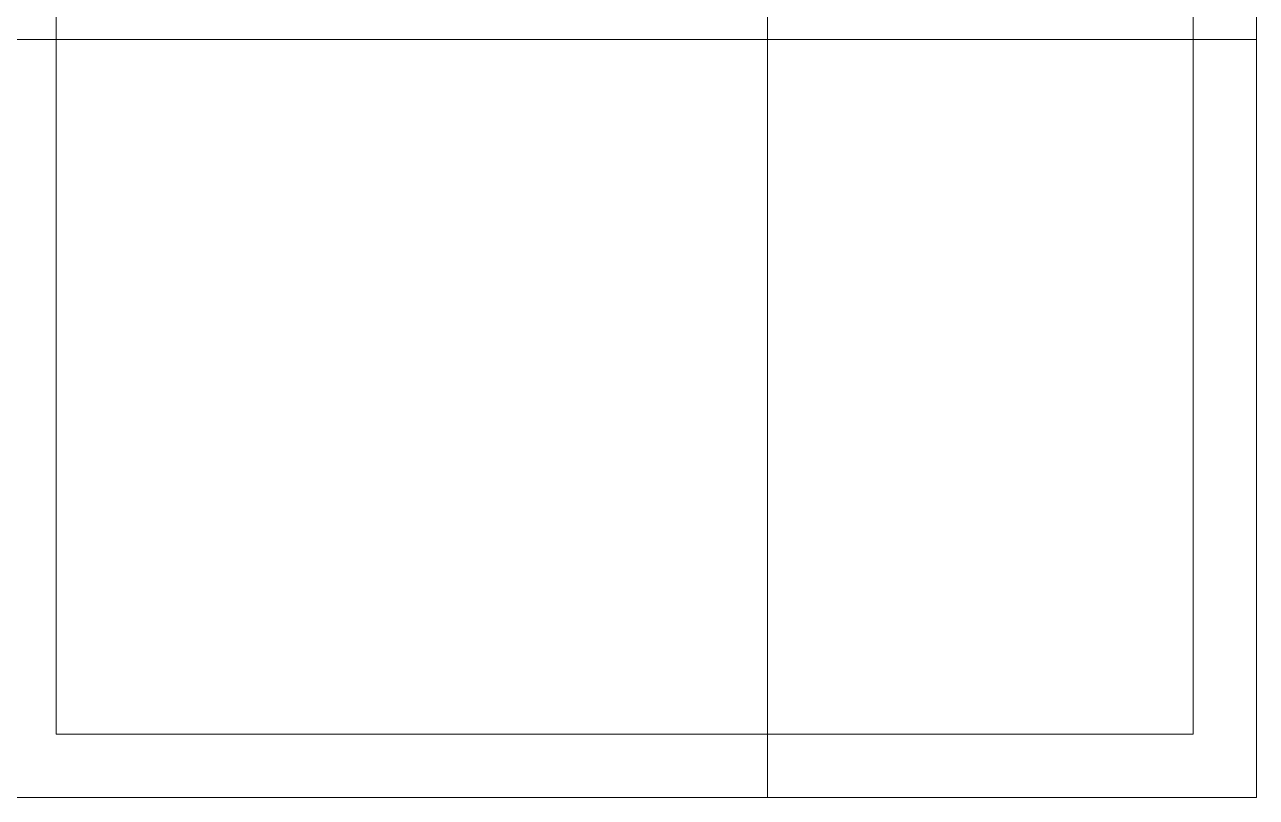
# Model space of a CAD drawing. Header units: millimetres. Extents: x 27531 to 32481, y 14140 to 19587.
# Drawn here: x 29658.29 to 29707.14, y 15107.87 to 15138.52 of the extents above; entities that cross this region are included whole.
import ezdxf

# ---------------------------------------------------------------- set-up
doc = ezdxf.new("R2010")
doc.units = ezdxf.units.MM
doc.header["$LTSCALE"] = 3
doc.layers.add('Warstwa 1', color=7, linetype='Continuous')

# ---------------------------------------------------------------- blocks, each defined once
blk = doc.blocks.new('qew')
at = {"layer": 'Warstwa 1', "color": 7, "lineweight": 18}
for points in [[(34375.8536, 16795.2417), (34375.8536, 16788.8917)], [(34375.8536, 16795.2417), (34375.8536, 16788.8917)], [(34375.8536, 16795.2417), (34375.8536, 16788.8917)], [(34375.8536, 16795.2417), (34375.8536, 16788.8917)], [(34378.3105, 16788.8917), (34378.3105, 16795.2417)], [(34378.3105, 16788.8917), (34378.3105, 16795.2417)], [(34378.3105, 16788.8917), (34378.3105, 16795.2417)], [(34378.3105, 16788.8917), (34378.3105, 16795.2417)], [(34372.278, 16789.2092), (34372.278, 16794.9242)], [(34372.278, 16789.2092), (34372.278, 16794.9242)], [(34372.278, 16789.2092), (34372.278, 16794.9242)], [(34372.278, 16789.2092), (34372.278, 16794.9242)], [(34377.993, 16794.9242), (34377.993, 16789.2092)], [(34377.993, 16794.9242), (34377.993, 16789.2092)], [(34377.993, 16794.9242), (34377.993, 16789.2092)], [(34377.993, 16794.9242), (34377.993, 16789.2092)], [(34371.9605, 16792.7017), (34378.3105, 16792.7017)], [(34371.9605, 16792.7017), (34378.3105, 16792.7017)], [(34372.278, 16792.7017), (34377.993, 16792.7017)], [(34372.278, 16792.7017), (34377.993, 16792.7017)], [(34372.278, 16789.2092), (34372.278, 16789.2092)], [(34377.993, 16789.2092), (34372.278, 16789.2092)], [(34377.993, 16789.2092), (34372.278, 16789.2092)], [(34377.993, 16789.2092), (34372.278, 16789.2092)], [(34377.993, 16789.2092), (34372.278, 16789.2092)], [(34372.278, 16789.2092), (34372.278, 16789.2092)], [(34377.993, 16789.2092), (34377.993, 16789.2092)], [(34377.993, 16789.2092), (34377.993, 16789.2092)], [(34371.9605, 16788.8917), (34378.3105, 16788.8917)], [(34371.9605, 16788.8917), (34378.3105, 16788.8917)], [(34378.3105, 16788.8917), (34378.3105, 16788.8917)], [(34378.3105, 16788.8917), (34378.3105, 16788.8917)], [(34378.3105, 16788.8917), (34378.3105, 16788.8917)], [(34378.3105, 16788.8917), (34378.3105, 16788.8917)]]:
    blk.add_lwpolyline(points, dxfattribs=at)
for points in [[(34378.3105, 16795.2417), (34378.3105, 16793.125), (34378.3105, 16791.0083), (34378.3105, 16788.8917)], [(34378.3105, 16795.2417), (34378.3105, 16793.125), (34378.3105, 16791.0083), (34378.3105, 16788.8917)], [(34378.3105, 16795.2417), (34378.3105, 16793.125), (34378.3105, 16791.0083), (34378.3105, 16788.8917)], [(34378.3105, 16795.2417), (34378.3105, 16793.125), (34378.3105, 16791.0083), (34378.3105, 16788.8917)], [(34378.3105, 16788.8917), (34376.1938, 16788.8917), (34374.0772, 16788.8917), (34371.9605, 16788.8917)], [(34378.3105, 16788.8917), (34376.1938, 16788.8917), (34374.0772, 16788.8917), (34371.9605, 16788.8917)], [(34378.3105, 16788.8917), (34376.1938, 16788.8917), (34374.0772, 16788.8917), (34371.9605, 16788.8917)], [(34378.3105, 16788.8917), (34376.1938, 16788.8917), (34374.0772, 16788.8917), (34371.9605, 16788.8917)], [(34378.3105, 16788.8917), (34376.1938, 16788.8917), (34374.0772, 16788.8917), (34371.9605, 16788.8917)], [(34378.3105, 16788.8917), (34376.1938, 16788.8917), (34374.0772, 16788.8917), (34371.9605, 16788.8917)]]:
    blk.add_open_spline(points, degree=3, dxfattribs=at)
for points, knots in [([(34372.278, 16792.7017), (34372.278, 16792.7017), (34372.278, 16792.6974), (34372.278, 16792.6884), (34372.278, 16792.679), (34372.278, 16792.668), (34372.278, 16792.6495), (34372.278, 16792.631), (34372.278, 16792.6138), (34372.278, 16792.587), (34372.278, 16792.5607), (34372.278, 16792.5371), (34372.278, 16792.5038), (34372.278, 16792.4712), (34372.278, 16792.4415), (34372.278, 16792.4035), (34372.278, 16792.3662), (34372.278, 16792.3314), (34372.278, 16792.2903), (34372.278, 16792.2501), (34372.278, 16792.2112), (34372.278, 16792.1688), (34372.278, 16792.1273), (34372.278, 16792.086), (34372.278, 16792.0439), (34372.278, 16792.001), (34372.278, 16791.9572), (34372.278, 16791.9155), (34372.278, 16791.8748), (34372.278, 16791.8321), (34372.278, 16791.7942), (34372.278, 16791.7572), (34372.278, 16791.7173), (34372.278, 16791.6846), (34372.278, 16791.6526), (34372.278, 16791.6176), (34372.278, 16791.591), (34372.278, 16791.5651), (34372.278, 16791.5365), (34372.278, 16791.5169), (34372.278, 16791.4976), (34372.278, 16791.4772), (34372.278, 16791.4649), (34372.278, 16791.4526), (34372.278, 16791.4417), (34372.278, 16791.4368), (34372.278, 16791.4316), (34372.278, 16791.4304), (34372.278, 16791.4333), (34372.278, 16791.4365), (34372.278, 16791.4433), (34372.278, 16791.4555), (34372.278, 16791.4682), (34372.278, 16791.4814), (34372.278, 16791.5029), (34372.278, 16791.5243), (34372.278, 16791.5437), (34372.278, 16791.573), (34372.278, 16791.6016), (34372.278, 16791.6274), (34372.278, 16791.6626), (34372.278, 16791.6969), (34372.278, 16791.7285), (34372.278, 16791.7678), (34372.278, 16791.8063), (34372.278, 16791.8427), (34372.278, 16791.8844), (34372.278, 16791.9253), (34372.278, 16791.9651), (34372.278, 16792.0076), (34372.278, 16792.0496), (34372.278, 16792.0918), (34372.278, 16792.1338), (34372.278, 16792.1761), (34372.278, 16792.2198), (34372.278, 16792.2603), (34372.278, 16792.2999), (34372.278, 16792.3419), (34372.278, 16792.3781), (34372.278, 16792.4136), (34372.278, 16792.452), (34372.278, 16792.4827), (34372.278, 16792.5127), (34372.278, 16792.5457), (34372.278, 16792.57), (34372.278, 16792.5937), (34372.278, 16792.6196), (34372.278, 16792.6368), (34372.278, 16792.6537), (34372.278, 16792.671), (34372.278, 16792.6808), (34372.278, 16792.6907), (34372.278, 16792.6982), (34372.278, 16792.7005), (34372.278, 16792.7013), (34372.278, 16792.7017), (34372.278, 16792.7017)], [0, 0, 0, 0, 1, 1, 1, 2, 2, 2, 3, 3, 3, 4, 4, 4, 5, 5, 5, 6, 6, 6, 7, 7, 7, 8, 8, 8, 9, 9, 9, 10, 10, 10, 11, 11, 11, 12, 12, 12, 13, 13, 13, 14, 14, 14, 15, 15, 15, 16, 16, 16, 17, 17, 17, 18, 18, 18, 19, 19, 19, 20, 20, 20, 21, 21, 21, 22, 22, 22, 23, 23, 23, 24, 24, 24, 25, 25, 25, 26, 26, 26, 27, 27, 27, 28, 28, 28, 29, 29, 29, 30, 30, 30, 31, 31, 31, 32, 32, 32, 32]), ([(34372.278, 16792.7017), (34372.278, 16792.7017), (34372.278, 16792.6974), (34372.278, 16792.6884), (34372.278, 16792.679), (34372.278, 16792.668), (34372.278, 16792.6495), (34372.278, 16792.631), (34372.278, 16792.6138), (34372.278, 16792.587), (34372.278, 16792.5607), (34372.278, 16792.5371), (34372.278, 16792.5038), (34372.278, 16792.4712), (34372.278, 16792.4415), (34372.278, 16792.4035), (34372.278, 16792.3662), (34372.278, 16792.3314), (34372.278, 16792.2903), (34372.278, 16792.2501), (34372.278, 16792.2112), (34372.278, 16792.1688), (34372.278, 16792.1273), (34372.278, 16792.086), (34372.278, 16792.0439), (34372.278, 16792.001), (34372.278, 16791.9572), (34372.278, 16791.9155), (34372.278, 16791.8748), (34372.278, 16791.8321), (34372.278, 16791.7942), (34372.278, 16791.7572), (34372.278, 16791.7173), (34372.278, 16791.6846), (34372.278, 16791.6526), (34372.278, 16791.6176), (34372.278, 16791.591), (34372.278, 16791.5651), (34372.278, 16791.5365), (34372.278, 16791.5169), (34372.278, 16791.4976), (34372.278, 16791.4772), (34372.278, 16791.4649), (34372.278, 16791.4526), (34372.278, 16791.4417), (34372.278, 16791.4368), (34372.278, 16791.4316), (34372.278, 16791.4304), (34372.278, 16791.4333), (34372.278, 16791.4365), (34372.278, 16791.4433), (34372.278, 16791.4555), (34372.278, 16791.4682), (34372.278, 16791.4814), (34372.278, 16791.5029), (34372.278, 16791.5243), (34372.278, 16791.5437), (34372.278, 16791.573), (34372.278, 16791.6016), (34372.278, 16791.6274), (34372.278, 16791.6626), (34372.278, 16791.6969), (34372.278, 16791.7285), (34372.278, 16791.7678), (34372.278, 16791.8063), (34372.278, 16791.8427), (34372.278, 16791.8844), (34372.278, 16791.9253), (34372.278, 16791.9651), (34372.278, 16792.0076), (34372.278, 16792.0496), (34372.278, 16792.0918), (34372.278, 16792.1338), (34372.278, 16792.1761), (34372.278, 16792.2198), (34372.278, 16792.2603), (34372.278, 16792.2999), (34372.278, 16792.3419), (34372.278, 16792.3781), (34372.278, 16792.4136), (34372.278, 16792.452), (34372.278, 16792.4827), (34372.278, 16792.5127), (34372.278, 16792.5457), (34372.278, 16792.57), (34372.278, 16792.5937), (34372.278, 16792.6196), (34372.278, 16792.6368), (34372.278, 16792.6537), (34372.278, 16792.671), (34372.278, 16792.6808), (34372.278, 16792.6907), (34372.278, 16792.6982), (34372.278, 16792.7005), (34372.278, 16792.7013), (34372.278, 16792.7017), (34372.278, 16792.7017)], [0, 0, 0, 0, 1, 1, 1, 2, 2, 2, 3, 3, 3, 4, 4, 4, 5, 5, 5, 6, 6, 6, 7, 7, 7, 8, 8, 8, 9, 9, 9, 10, 10, 10, 11, 11, 11, 12, 12, 12, 13, 13, 13, 14, 14, 14, 15, 15, 15, 16, 16, 16, 17, 17, 17, 18, 18, 18, 19, 19, 19, 20, 20, 20, 21, 21, 21, 22, 22, 22, 23, 23, 23, 24, 24, 24, 25, 25, 25, 26, 26, 26, 27, 27, 27, 28, 28, 28, 29, 29, 29, 30, 30, 30, 31, 31, 31, 32, 32, 32, 32]), ([(34377.993, 16792.7017), (34377.993, 16792.7017), (34377.993, 16792.6974), (34377.993, 16792.6884), (34377.993, 16792.679), (34377.993, 16792.668), (34377.993, 16792.6495), (34377.993, 16792.631), (34377.993, 16792.6138), (34377.993, 16792.587), (34377.993, 16792.5607), (34377.993, 16792.5371), (34377.993, 16792.5038), (34377.993, 16792.4712), (34377.993, 16792.4415), (34377.993, 16792.4035), (34377.993, 16792.3662), (34377.993, 16792.3314), (34377.993, 16792.2903), (34377.993, 16792.2501), (34377.993, 16792.2112), (34377.993, 16792.1688), (34377.993, 16792.1273), (34377.993, 16792.086), (34377.993, 16792.0439), (34377.993, 16792.001), (34377.993, 16791.9572), (34377.993, 16791.9155), (34377.993, 16791.8748), (34377.993, 16791.8321), (34377.993, 16791.7942), (34377.993, 16791.7572), (34377.993, 16791.7173), (34377.993, 16791.6846), (34377.993, 16791.6526), (34377.993, 16791.6176), (34377.993, 16791.591), (34377.993, 16791.5651), (34377.993, 16791.5365), (34377.993, 16791.5169), (34377.993, 16791.4976), (34377.993, 16791.4772), (34377.993, 16791.4649), (34377.993, 16791.4526), (34377.993, 16791.4417), (34377.993, 16791.4368), (34377.993, 16791.4316), (34377.993, 16791.4304), (34377.993, 16791.4333), (34377.993, 16791.4365), (34377.993, 16791.4433), (34377.993, 16791.4555), (34377.993, 16791.4682), (34377.993, 16791.4814), (34377.993, 16791.5029), (34377.993, 16791.5243), (34377.993, 16791.5437), (34377.993, 16791.573), (34377.993, 16791.6016), (34377.993, 16791.6274), (34377.993, 16791.6626), (34377.993, 16791.6969), (34377.993, 16791.7285), (34377.993, 16791.7678), (34377.993, 16791.8063), (34377.993, 16791.8427), (34377.993, 16791.8844), (34377.993, 16791.9253), (34377.993, 16791.9651), (34377.993, 16792.0076), (34377.993, 16792.0496), (34377.993, 16792.0918), (34377.993, 16792.1338), (34377.993, 16792.1761), (34377.993, 16792.2198), (34377.993, 16792.2603), (34377.993, 16792.2999), (34377.993, 16792.3419), (34377.993, 16792.3781), (34377.993, 16792.4136), (34377.993, 16792.452), (34377.993, 16792.4827), (34377.993, 16792.5127), (34377.993, 16792.5457), (34377.993, 16792.57), (34377.993, 16792.5937), (34377.993, 16792.6196), (34377.993, 16792.6368), (34377.993, 16792.6537), (34377.993, 16792.671), (34377.993, 16792.6808), (34377.993, 16792.6907), (34377.993, 16792.6982), (34377.993, 16792.7005), (34377.993, 16792.7013), (34377.993, 16792.7017), (34377.993, 16792.7017)], [0, 0, 0, 0, 1, 1, 1, 2, 2, 2, 3, 3, 3, 4, 4, 4, 5, 5, 5, 6, 6, 6, 7, 7, 7, 8, 8, 8, 9, 9, 9, 10, 10, 10, 11, 11, 11, 12, 12, 12, 13, 13, 13, 14, 14, 14, 15, 15, 15, 16, 16, 16, 17, 17, 17, 18, 18, 18, 19, 19, 19, 20, 20, 20, 21, 21, 21, 22, 22, 22, 23, 23, 23, 24, 24, 24, 25, 25, 25, 26, 26, 26, 27, 27, 27, 28, 28, 28, 29, 29, 29, 30, 30, 30, 31, 31, 31, 32, 32, 32, 32]), ([(34377.993, 16792.7017), (34377.993, 16792.7017), (34377.993, 16792.6974), (34377.993, 16792.6884), (34377.993, 16792.679), (34377.993, 16792.668), (34377.993, 16792.6495), (34377.993, 16792.631), (34377.993, 16792.6138), (34377.993, 16792.587), (34377.993, 16792.5607), (34377.993, 16792.5371), (34377.993, 16792.5038), (34377.993, 16792.4712), (34377.993, 16792.4415), (34377.993, 16792.4035), (34377.993, 16792.3662), (34377.993, 16792.3314), (34377.993, 16792.2903), (34377.993, 16792.2501), (34377.993, 16792.2112), (34377.993, 16792.1688), (34377.993, 16792.1273), (34377.993, 16792.086), (34377.993, 16792.0439), (34377.993, 16792.001), (34377.993, 16791.9572), (34377.993, 16791.9155), (34377.993, 16791.8748), (34377.993, 16791.8321), (34377.993, 16791.7942), (34377.993, 16791.7572), (34377.993, 16791.7173), (34377.993, 16791.6846), (34377.993, 16791.6526), (34377.993, 16791.6176), (34377.993, 16791.591), (34377.993, 16791.5651), (34377.993, 16791.5365), (34377.993, 16791.5169), (34377.993, 16791.4976), (34377.993, 16791.4772), (34377.993, 16791.4649), (34377.993, 16791.4526), (34377.993, 16791.4417), (34377.993, 16791.4368), (34377.993, 16791.4316), (34377.993, 16791.4304), (34377.993, 16791.4333), (34377.993, 16791.4365), (34377.993, 16791.4433), (34377.993, 16791.4555), (34377.993, 16791.4682), (34377.993, 16791.4814), (34377.993, 16791.5029), (34377.993, 16791.5243), (34377.993, 16791.5437), (34377.993, 16791.573), (34377.993, 16791.6016), (34377.993, 16791.6274), (34377.993, 16791.6626), (34377.993, 16791.6969), (34377.993, 16791.7285), (34377.993, 16791.7678), (34377.993, 16791.8063), (34377.993, 16791.8427), (34377.993, 16791.8844), (34377.993, 16791.9253), (34377.993, 16791.9651), (34377.993, 16792.0076), (34377.993, 16792.0496), (34377.993, 16792.0918), (34377.993, 16792.1338), (34377.993, 16792.1761), (34377.993, 16792.2198), (34377.993, 16792.2603), (34377.993, 16792.2999), (34377.993, 16792.3419), (34377.993, 16792.3781), (34377.993, 16792.4136), (34377.993, 16792.452), (34377.993, 16792.4827), (34377.993, 16792.5127), (34377.993, 16792.5457), (34377.993, 16792.57), (34377.993, 16792.5937), (34377.993, 16792.6196), (34377.993, 16792.6368), (34377.993, 16792.6537), (34377.993, 16792.671), (34377.993, 16792.6808), (34377.993, 16792.6907), (34377.993, 16792.6982), (34377.993, 16792.7005), (34377.993, 16792.7013), (34377.993, 16792.7017), (34377.993, 16792.7017)], [0, 0, 0, 0, 1, 1, 1, 2, 2, 2, 3, 3, 3, 4, 4, 4, 5, 5, 5, 6, 6, 6, 7, 7, 7, 8, 8, 8, 9, 9, 9, 10, 10, 10, 11, 11, 11, 12, 12, 12, 13, 13, 13, 14, 14, 14, 15, 15, 15, 16, 16, 16, 17, 17, 17, 18, 18, 18, 19, 19, 19, 20, 20, 20, 21, 21, 21, 22, 22, 22, 23, 23, 23, 24, 24, 24, 25, 25, 25, 26, 26, 26, 27, 27, 27, 28, 28, 28, 29, 29, 29, 30, 30, 30, 31, 31, 31, 32, 32, 32, 32]), ([(34378.3105, 16792.7017), (34378.3105, 16792.7017), (34378.3105, 16792.7017), (34378.3105, 16792.7005), (34378.3105, 16792.6994), (34378.3105, 16792.6974), (34378.3105, 16792.6946), (34378.3105, 16792.691), (34378.3105, 16792.6894), (34378.3105, 16792.6836), (34378.3105, 16792.6783), (34378.3105, 16792.675), (34378.3105, 16792.6677), (34378.3105, 16792.6608), (34378.3105, 16792.6557), (34378.3105, 16792.6471), (34378.3105, 16792.6386), (34378.3105, 16792.6319), (34378.3105, 16792.6218), (34378.3105, 16792.6119), (34378.3105, 16792.6035), (34378.3105, 16792.5921), (34378.3105, 16792.5808), (34378.3105, 16792.571), (34378.3105, 16792.5583), (34378.3105, 16792.5457), (34378.3105, 16792.5345), (34378.3105, 16792.5206), (34378.3105, 16792.5069), (34378.3105, 16792.4943), (34378.3105, 16792.4794), (34378.3105, 16792.4646), (34378.3105, 16792.4508), (34378.3105, 16792.4349), (34378.3105, 16792.4192), (34378.3105, 16792.4043), (34378.3105, 16792.3876), (34378.3105, 16792.371), (34378.3105, 16792.3552), (34378.3105, 16792.3378), (34378.3105, 16792.3206), (34378.3105, 16792.3039), (34378.3105, 16792.286), (34378.3105, 16792.2682), (34378.3105, 16792.2508), (34378.3105, 16792.2325), (34378.3105, 16792.2142), (34378.3105, 16792.1963), (34378.3105, 16792.1777), (34378.3105, 16792.1592), (34378.3105, 16792.1409), (34378.3105, 16792.1221), (34378.3105, 16792.1035), (34378.3105, 16792.0849), (34378.3105, 16792.0662), (34378.3105, 16792.0472), (34378.3105, 16792.0282), (34378.3105, 16792.0093), (34378.3105, 16791.9905), (34378.3105, 16791.9715), (34378.3105, 16791.9529), (34378.3105, 16791.9344), (34378.3105, 16791.9156), (34378.3105, 16791.8975), (34378.3105, 16791.8795), (34378.3105, 16791.861), (34378.3105, 16791.8435), (34378.3105, 16791.8261), (34378.3105, 16791.8081), (34378.3105, 16791.7913), (34378.3105, 16791.7747), (34378.3105, 16791.7573), (34378.3105, 16791.7414), (34378.3105, 16791.7257), (34378.3105, 16791.709), (34378.3105, 16791.6942), (34378.3105, 16791.6794), (34378.3105, 16791.6636), (34378.3105, 16791.6499), (34378.3105, 16791.6362), (34378.3105, 16791.6215), (34378.3105, 16791.609), (34378.3105, 16791.5965), (34378.3105, 16791.5829), (34378.3105, 16791.5717), (34378.3105, 16791.5606), (34378.3105, 16791.5482), (34378.3105, 16791.5383), (34378.3105, 16791.5286), (34378.3105, 16791.5176), (34378.3105, 16791.5092), (34378.3105, 16791.501), (34378.3105, 16791.4914), (34378.3105, 16791.4845), (34378.3105, 16791.4778), (34378.3105, 16791.4697), (34378.3105, 16791.4643), (34378.3105, 16791.4592), (34378.3105, 16791.4527), (34378.3105, 16791.449), (34378.3105, 16791.4454), (34378.3105, 16791.4406), (34378.3105, 16791.4384), (34378.3105, 16791.4364), (34378.3105, 16791.4335), (34378.3105, 16791.4327), (34378.3105, 16791.4322), (34378.3105, 16791.4317), (34378.3105, 16791.432), (34378.3105, 16791.4324), (34378.3105, 16791.4331), (34378.3105, 16791.4343), (34378.3105, 16791.4368), (34378.3105, 16791.437), (34378.3105, 16791.442), (34378.3105, 16791.4462), (34378.3105, 16791.4484), (34378.3105, 16791.4547), (34378.3105, 16791.4605), (34378.3105, 16791.4645), (34378.3105, 16791.4723), (34378.3105, 16791.4797), (34378.3105, 16791.4854), (34378.3105, 16791.4946), (34378.3105, 16791.5035), (34378.3105, 16791.5108), (34378.3105, 16791.5214), (34378.3105, 16791.5318), (34378.3105, 16791.5407), (34378.3105, 16791.5526), (34378.3105, 16791.5643), (34378.3105, 16791.5746), (34378.3105, 16791.5877), (34378.3105, 16791.6007), (34378.3105, 16791.6124), (34378.3105, 16791.6267), (34378.3105, 16791.6408), (34378.3105, 16791.6538), (34378.3105, 16791.6691), (34378.3105, 16791.6843), (34378.3105, 16791.6984), (34378.3105, 16791.7146), (34378.3105, 16791.7306), (34378.3105, 16791.7458), (34378.3105, 16791.7628), (34378.3105, 16791.7796), (34378.3105, 16791.7957), (34378.3105, 16791.8133), (34378.3105, 16791.8308), (34378.3105, 16791.8477), (34378.3105, 16791.8658), (34378.3105, 16791.8838), (34378.3105, 16791.9014), (34378.3105, 16791.9198), (34378.3105, 16791.9382), (34378.3105, 16791.9562), (34378.3105, 16791.9749), (34378.3105, 16791.9935), (34378.3105, 16792.0119), (34378.3105, 16792.0306), (34378.3105, 16792.0493), (34378.3105, 16792.068), (34378.3105, 16792.0867), (34378.3105, 16792.1057), (34378.3105, 16792.1247), (34378.3105, 16792.1435), (34378.3105, 16792.1622), (34378.3105, 16792.1812), (34378.3105, 16792.1996), (34378.3105, 16792.2179), (34378.3105, 16792.2367), (34378.3105, 16792.2546), (34378.3105, 16792.2724), (34378.3105, 16792.2908), (34378.3105, 16792.308), (34378.3105, 16792.3251), (34378.3105, 16792.343), (34378.3105, 16792.3594), (34378.3105, 16792.3758), (34378.3105, 16792.393), (34378.3105, 16792.4085), (34378.3105, 16792.4239), (34378.3105, 16792.4403), (34378.3105, 16792.4548), (34378.3105, 16792.4692), (34378.3105, 16792.4846), (34378.3105, 16792.4979), (34378.3105, 16792.5112), (34378.3105, 16792.5255), (34378.3105, 16792.5376), (34378.3105, 16792.5496), (34378.3105, 16792.5628), (34378.3105, 16792.5736), (34378.3105, 16792.5842), (34378.3105, 16792.5962), (34378.3105, 16792.6055), (34378.3105, 16792.6147), (34378.3105, 16792.6253), (34378.3105, 16792.6331), (34378.3105, 16792.6408), (34378.3105, 16792.6499), (34378.3105, 16792.6563), (34378.3105, 16792.6625), (34378.3105, 16792.67), (34378.3105, 16792.6748), (34378.3105, 16792.6794), (34378.3105, 16792.6854), (34378.3105, 16792.6886), (34378.3105, 16792.6916), (34378.3105, 16792.6958), (34378.3105, 16792.6975), (34378.3105, 16792.6988), (34378.3105, 16792.7011), (34378.3105, 16792.7015), (34378.3105, 16792.7016), (34378.3105, 16792.7017), (34378.3105, 16792.7017)], [0, 0, 0, 0, 1, 1, 1, 2, 2, 2, 3, 3, 3, 4, 4, 4, 5, 5, 5, 6, 6, 6, 7, 7, 7, 8, 8, 8, 9, 9, 9, 10, 10, 10, 11, 11, 11, 12, 12, 12, 13, 13, 13, 14, 14, 14, 15, 15, 15, 16, 16, 16, 17, 17, 17, 18, 18, 18, 19, 19, 19, 20, 20, 20, 21, 21, 21, 22, 22, 22, 23, 23, 23, 24, 24, 24, 25, 25, 25, 26, 26, 26, 27, 27, 27, 28, 28, 28, 29, 29, 29, 30, 30, 30, 31, 31, 31, 32, 32, 32, 33, 33, 33, 34, 34, 34, 35, 35, 35, 36, 36, 36, 37, 37, 37, 38, 38, 38, 39, 39, 39, 40, 40, 40, 41, 41, 41, 42, 42, 42, 43, 43, 43, 44, 44, 44, 45, 45, 45, 46, 46, 46, 47, 47, 47, 48, 48, 48, 49, 49, 49, 50, 50, 50, 51, 51, 51, 52, 52, 52, 53, 53, 53, 54, 54, 54, 55, 55, 55, 56, 56, 56, 57, 57, 57, 58, 58, 58, 59, 59, 59, 60, 60, 60, 61, 61, 61, 62, 62, 62, 63, 63, 63, 64, 64, 64, 65, 65, 65, 66, 66, 66, 67, 67, 67, 68, 68, 68, 69, 69, 69, 70, 70, 70, 71, 71, 71, 72, 72, 72, 72]), ([(34378.3105, 16792.7017), (34378.3105, 16792.7017), (34378.3105, 16792.7017), (34378.3105, 16792.7005), (34378.3105, 16792.6994), (34378.3105, 16792.6974), (34378.3105, 16792.6946), (34378.3105, 16792.691), (34378.3105, 16792.6894), (34378.3105, 16792.6836), (34378.3105, 16792.6783), (34378.3105, 16792.675), (34378.3105, 16792.6677), (34378.3105, 16792.6608), (34378.3105, 16792.6557), (34378.3105, 16792.6471), (34378.3105, 16792.6386), (34378.3105, 16792.6319), (34378.3105, 16792.6218), (34378.3105, 16792.6119), (34378.3105, 16792.6035), (34378.3105, 16792.5921), (34378.3105, 16792.5808), (34378.3105, 16792.571), (34378.3105, 16792.5583), (34378.3105, 16792.5457), (34378.3105, 16792.5345), (34378.3105, 16792.5206), (34378.3105, 16792.5069), (34378.3105, 16792.4943), (34378.3105, 16792.4794), (34378.3105, 16792.4646), (34378.3105, 16792.4508), (34378.3105, 16792.4349), (34378.3105, 16792.4192), (34378.3105, 16792.4043), (34378.3105, 16792.3876), (34378.3105, 16792.371), (34378.3105, 16792.3552), (34378.3105, 16792.3378), (34378.3105, 16792.3206), (34378.3105, 16792.3039), (34378.3105, 16792.286), (34378.3105, 16792.2682), (34378.3105, 16792.2508), (34378.3105, 16792.2325), (34378.3105, 16792.2142), (34378.3105, 16792.1963), (34378.3105, 16792.1777), (34378.3105, 16792.1592), (34378.3105, 16792.1409), (34378.3105, 16792.1221), (34378.3105, 16792.1035), (34378.3105, 16792.0849), (34378.3105, 16792.0662), (34378.3105, 16792.0472), (34378.3105, 16792.0282), (34378.3105, 16792.0093), (34378.3105, 16791.9905), (34378.3105, 16791.9715), (34378.3105, 16791.9529), (34378.3105, 16791.9344), (34378.3105, 16791.9156), (34378.3105, 16791.8975), (34378.3105, 16791.8795), (34378.3105, 16791.861), (34378.3105, 16791.8435), (34378.3105, 16791.8261), (34378.3105, 16791.8081), (34378.3105, 16791.7913), (34378.3105, 16791.7747), (34378.3105, 16791.7573), (34378.3105, 16791.7414), (34378.3105, 16791.7257), (34378.3105, 16791.709), (34378.3105, 16791.6942), (34378.3105, 16791.6794), (34378.3105, 16791.6636), (34378.3105, 16791.6499), (34378.3105, 16791.6362), (34378.3105, 16791.6215), (34378.3105, 16791.609), (34378.3105, 16791.5965), (34378.3105, 16791.5829), (34378.3105, 16791.5717), (34378.3105, 16791.5606), (34378.3105, 16791.5482), (34378.3105, 16791.5383), (34378.3105, 16791.5286), (34378.3105, 16791.5176), (34378.3105, 16791.5092), (34378.3105, 16791.501), (34378.3105, 16791.4914), (34378.3105, 16791.4845), (34378.3105, 16791.4778), (34378.3105, 16791.4697), (34378.3105, 16791.4643), (34378.3105, 16791.4592), (34378.3105, 16791.4527), (34378.3105, 16791.449), (34378.3105, 16791.4454), (34378.3105, 16791.4406), (34378.3105, 16791.4384), (34378.3105, 16791.4364), (34378.3105, 16791.4335), (34378.3105, 16791.4327), (34378.3105, 16791.4322), (34378.3105, 16791.4317), (34378.3105, 16791.432), (34378.3105, 16791.4324), (34378.3105, 16791.4331), (34378.3105, 16791.4343), (34378.3105, 16791.4368), (34378.3105, 16791.437), (34378.3105, 16791.442), (34378.3105, 16791.4462), (34378.3105, 16791.4484), (34378.3105, 16791.4547), (34378.3105, 16791.4605), (34378.3105, 16791.4645), (34378.3105, 16791.4723), (34378.3105, 16791.4797), (34378.3105, 16791.4854), (34378.3105, 16791.4946), (34378.3105, 16791.5035), (34378.3105, 16791.5108), (34378.3105, 16791.5214), (34378.3105, 16791.5318), (34378.3105, 16791.5407), (34378.3105, 16791.5526), (34378.3105, 16791.5643), (34378.3105, 16791.5746), (34378.3105, 16791.5877), (34378.3105, 16791.6007), (34378.3105, 16791.6124), (34378.3105, 16791.6267), (34378.3105, 16791.6408), (34378.3105, 16791.6538), (34378.3105, 16791.6691), (34378.3105, 16791.6843), (34378.3105, 16791.6984), (34378.3105, 16791.7146), (34378.3105, 16791.7306), (34378.3105, 16791.7458), (34378.3105, 16791.7628), (34378.3105, 16791.7796), (34378.3105, 16791.7957), (34378.3105, 16791.8133), (34378.3105, 16791.8308), (34378.3105, 16791.8477), (34378.3105, 16791.8658), (34378.3105, 16791.8838), (34378.3105, 16791.9014), (34378.3105, 16791.9198), (34378.3105, 16791.9382), (34378.3105, 16791.9562), (34378.3105, 16791.9749), (34378.3105, 16791.9935), (34378.3105, 16792.0119), (34378.3105, 16792.0306), (34378.3105, 16792.0493), (34378.3105, 16792.068), (34378.3105, 16792.0867), (34378.3105, 16792.1057), (34378.3105, 16792.1247), (34378.3105, 16792.1435), (34378.3105, 16792.1622), (34378.3105, 16792.1812), (34378.3105, 16792.1996), (34378.3105, 16792.2179), (34378.3105, 16792.2367), (34378.3105, 16792.2546), (34378.3105, 16792.2724), (34378.3105, 16792.2908), (34378.3105, 16792.308), (34378.3105, 16792.3251), (34378.3105, 16792.343), (34378.3105, 16792.3594), (34378.3105, 16792.3758), (34378.3105, 16792.393), (34378.3105, 16792.4085), (34378.3105, 16792.4239), (34378.3105, 16792.4403), (34378.3105, 16792.4548), (34378.3105, 16792.4692), (34378.3105, 16792.4846), (34378.3105, 16792.4979), (34378.3105, 16792.5112), (34378.3105, 16792.5255), (34378.3105, 16792.5376), (34378.3105, 16792.5496), (34378.3105, 16792.5628), (34378.3105, 16792.5736), (34378.3105, 16792.5842), (34378.3105, 16792.5962), (34378.3105, 16792.6055), (34378.3105, 16792.6147), (34378.3105, 16792.6253), (34378.3105, 16792.6331), (34378.3105, 16792.6408), (34378.3105, 16792.6499), (34378.3105, 16792.6563), (34378.3105, 16792.6625), (34378.3105, 16792.67), (34378.3105, 16792.6748), (34378.3105, 16792.6794), (34378.3105, 16792.6854), (34378.3105, 16792.6886), (34378.3105, 16792.6916), (34378.3105, 16792.6958), (34378.3105, 16792.6975), (34378.3105, 16792.6988), (34378.3105, 16792.7011), (34378.3105, 16792.7015), (34378.3105, 16792.7016), (34378.3105, 16792.7017), (34378.3105, 16792.7017)], [0, 0, 0, 0, 1, 1, 1, 2, 2, 2, 3, 3, 3, 4, 4, 4, 5, 5, 5, 6, 6, 6, 7, 7, 7, 8, 8, 8, 9, 9, 9, 10, 10, 10, 11, 11, 11, 12, 12, 12, 13, 13, 13, 14, 14, 14, 15, 15, 15, 16, 16, 16, 17, 17, 17, 18, 18, 18, 19, 19, 19, 20, 20, 20, 21, 21, 21, 22, 22, 22, 23, 23, 23, 24, 24, 24, 25, 25, 25, 26, 26, 26, 27, 27, 27, 28, 28, 28, 29, 29, 29, 30, 30, 30, 31, 31, 31, 32, 32, 32, 33, 33, 33, 34, 34, 34, 35, 35, 35, 36, 36, 36, 37, 37, 37, 38, 38, 38, 39, 39, 39, 40, 40, 40, 41, 41, 41, 42, 42, 42, 43, 43, 43, 44, 44, 44, 45, 45, 45, 46, 46, 46, 47, 47, 47, 48, 48, 48, 49, 49, 49, 50, 50, 50, 51, 51, 51, 52, 52, 52, 53, 53, 53, 54, 54, 54, 55, 55, 55, 56, 56, 56, 57, 57, 57, 58, 58, 58, 59, 59, 59, 60, 60, 60, 61, 61, 61, 62, 62, 62, 63, 63, 63, 64, 64, 64, 65, 65, 65, 66, 66, 66, 67, 67, 67, 68, 68, 68, 69, 69, 69, 70, 70, 70, 71, 71, 71, 72, 72, 72, 72]), ([(34375.8536, 16788.8917), (34375.8536, 16788.8917), (34375.8536, 16788.8917), (34375.8524, 16788.8917), (34375.8513, 16788.8917), (34375.8493, 16788.8917), (34375.8465, 16788.8917), (34375.8429, 16788.8917), (34375.8413, 16788.8917), (34375.8355, 16788.8917), (34375.8302, 16788.8917), (34375.8269, 16788.8917), (34375.8196, 16788.8917), (34375.8127, 16788.8917), (34375.8076, 16788.8917), (34375.7989, 16788.8917), (34375.7905, 16788.8917), (34375.7837, 16788.8917), (34375.7737, 16788.8917), (34375.7638, 16788.8917), (34375.7554, 16788.8917), (34375.744, 16788.8917), (34375.7327, 16788.8917), (34375.7229, 16788.8917), (34375.7102, 16788.8917), (34375.6976, 16788.8917), (34375.6864, 16788.8917), (34375.6725, 16788.8917), (34375.6588, 16788.8917), (34375.6462, 16788.8917), (34375.6313, 16788.8917), (34375.6165, 16788.8917), (34375.6027, 16788.8917), (34375.5868, 16788.8917), (34375.5711, 16788.8917), (34375.5562, 16788.8917), (34375.5395, 16788.8917), (34375.5229, 16788.8917), (34375.5071, 16788.8917), (34375.4897, 16788.8917), (34375.4725, 16788.8917), (34375.4558, 16788.8917), (34375.4379, 16788.8917), (34375.4201, 16788.8917), (34375.4027, 16788.8917), (34375.3844, 16788.8917), (34375.3661, 16788.8917), (34375.3482, 16788.8917), (34375.3296, 16788.8917), (34375.3111, 16788.8917), (34375.2928, 16788.8917), (34375.2741, 16788.8917), (34375.2554, 16788.8917), (34375.2368, 16788.8917), (34375.2181, 16788.8917), (34375.1991, 16788.8917), (34375.1801, 16788.8917), (34375.1612, 16788.8917), (34375.1424, 16788.8917), (34375.1234, 16788.8917), (34375.1048, 16788.8917), (34375.0863, 16788.8917), (34375.0675, 16788.8917), (34375.0494, 16788.8917), (34375.0314, 16788.8917), (34375.0129, 16788.8917), (34374.9954, 16788.8917), (34374.978, 16788.8917), (34374.96, 16788.8917), (34374.9433, 16788.8917), (34374.9266, 16788.8917), (34374.9092, 16788.8917), (34374.8933, 16788.8917), (34374.8776, 16788.8917), (34374.8609, 16788.8917), (34374.8461, 16788.8917), (34374.8313, 16788.8917), (34374.8155, 16788.8917), (34374.8018, 16788.8917), (34374.7881, 16788.8917), (34374.7734, 16788.8917), (34374.7609, 16788.8917), (34374.7484, 16788.8917), (34374.7348, 16788.8917), (34374.7236, 16788.8917), (34374.7125, 16788.8917), (34374.7001, 16788.8917), (34374.6902, 16788.8917), (34374.6805, 16788.8917), (34374.6695, 16788.8917), (34374.6611, 16788.8917), (34374.6529, 16788.8917), (34374.6432, 16788.8917), (34374.6364, 16788.8917), (34374.6297, 16788.8917), (34374.6216, 16788.8917), (34374.6163, 16788.8917), (34374.6111, 16788.8917), (34374.6046, 16788.8917), (34374.6008, 16788.8917), (34374.5973, 16788.8917), (34374.5925, 16788.8917), (34374.5903, 16788.8917), (34374.5884, 16788.8917), (34374.5854, 16788.8917), (34374.5846, 16788.8917), (34374.5841, 16788.8917), (34374.5836, 16788.8917), (34374.5839, 16788.8917), (34374.5843, 16788.8917), (34374.585, 16788.8917), (34374.5862, 16788.8917), (34374.5887, 16788.8917), (34374.5889, 16788.8917), (34374.5939, 16788.8917), (34374.5981, 16788.8917), (34374.6003, 16788.8917), (34374.6066, 16788.8917), (34374.6124, 16788.8917), (34374.6164, 16788.8917), (34374.6242, 16788.8917), (34374.6316, 16788.8917), (34374.6373, 16788.8917), (34374.6465, 16788.8917), (34374.6554, 16788.8917), (34374.6627, 16788.8917), (34374.6733, 16788.8917), (34374.6837, 16788.8917), (34374.6926, 16788.8917), (34374.7045, 16788.8917), (34374.7162, 16788.8917), (34374.7265, 16788.8917), (34374.7396, 16788.8917), (34374.7526, 16788.8917), (34374.7643, 16788.8917), (34374.7786, 16788.8917), (34374.7927, 16788.8917), (34374.8057, 16788.8917), (34374.821, 16788.8917), (34374.8361, 16788.8917), (34374.8503, 16788.8917), (34374.8665, 16788.8917), (34374.8825, 16788.8917), (34374.8977, 16788.8917), (34374.9147, 16788.8917), (34374.9315, 16788.8917), (34374.9476, 16788.8917), (34374.9652, 16788.8917), (34374.9827, 16788.8917), (34374.9996, 16788.8917), (34375.0177, 16788.8917), (34375.0357, 16788.8917), (34375.0532, 16788.8917), (34375.0717, 16788.8917), (34375.0901, 16788.8917), (34375.1081, 16788.8917), (34375.1268, 16788.8917), (34375.1454, 16788.8917), (34375.1638, 16788.8917), (34375.1825, 16788.8917), (34375.2012, 16788.8917), (34375.2199, 16788.8917), (34375.2386, 16788.8917), (34375.2576, 16788.8917), (34375.2766, 16788.8917), (34375.2954, 16788.8917), (34375.3141, 16788.8917), (34375.3331, 16788.8917), (34375.3515, 16788.8917), (34375.3698, 16788.8917), (34375.3886, 16788.8917), (34375.4065, 16788.8917), (34375.4243, 16788.8917), (34375.4427, 16788.8917), (34375.4599, 16788.8917), (34375.477, 16788.8917), (34375.4949, 16788.8917), (34375.5113, 16788.8917), (34375.5277, 16788.8917), (34375.5448, 16788.8917), (34375.5604, 16788.8917), (34375.5758, 16788.8917), (34375.5922, 16788.8917), (34375.6067, 16788.8917), (34375.621, 16788.8917), (34375.6365, 16788.8917), (34375.6498, 16788.8917), (34375.6631, 16788.8917), (34375.6774, 16788.8917), (34375.6895, 16788.8917), (34375.7015, 16788.8917), (34375.7147, 16788.8917), (34375.7255, 16788.8917), (34375.7361, 16788.8917), (34375.748, 16788.8917), (34375.7574, 16788.8917), (34375.7666, 16788.8917), (34375.7771, 16788.8917), (34375.785, 16788.8917), (34375.7927, 16788.8917), (34375.8018, 16788.8917), (34375.8082, 16788.8917), (34375.8144, 16788.8917), (34375.822, 16788.8917), (34375.8267, 16788.8917), (34375.8313, 16788.8917), (34375.8373, 16788.8917), (34375.8405, 16788.8917), (34375.8435, 16788.8917), (34375.8477, 16788.8917), (34375.8494, 16788.8917), (34375.8507, 16788.8917), (34375.853, 16788.8917), (34375.8533, 16788.8917), (34375.8535, 16788.8917), (34375.8536, 16788.8917), (34375.8536, 16788.8917)], [0, 0, 0, 0, 1, 1, 1, 2, 2, 2, 3, 3, 3, 4, 4, 4, 5, 5, 5, 6, 6, 6, 7, 7, 7, 8, 8, 8, 9, 9, 9, 10, 10, 10, 11, 11, 11, 12, 12, 12, 13, 13, 13, 14, 14, 14, 15, 15, 15, 16, 16, 16, 17, 17, 17, 18, 18, 18, 19, 19, 19, 20, 20, 20, 21, 21, 21, 22, 22, 22, 23, 23, 23, 24, 24, 24, 25, 25, 25, 26, 26, 26, 27, 27, 27, 28, 28, 28, 29, 29, 29, 30, 30, 30, 31, 31, 31, 32, 32, 32, 33, 33, 33, 34, 34, 34, 35, 35, 35, 36, 36, 36, 37, 37, 37, 38, 38, 38, 39, 39, 39, 40, 40, 40, 41, 41, 41, 42, 42, 42, 43, 43, 43, 44, 44, 44, 45, 45, 45, 46, 46, 46, 47, 47, 47, 48, 48, 48, 49, 49, 49, 50, 50, 50, 51, 51, 51, 52, 52, 52, 53, 53, 53, 54, 54, 54, 55, 55, 55, 56, 56, 56, 57, 57, 57, 58, 58, 58, 59, 59, 59, 60, 60, 60, 61, 61, 61, 62, 62, 62, 63, 63, 63, 64, 64, 64, 65, 65, 65, 66, 66, 66, 67, 67, 67, 68, 68, 68, 69, 69, 69, 70, 70, 70, 71, 71, 71, 72, 72, 72, 72]), ([(34375.8536, 16788.8917), (34375.8536, 16788.8917), (34375.8536, 16788.8917), (34375.8524, 16788.8917), (34375.8513, 16788.8917), (34375.8493, 16788.8917), (34375.8465, 16788.8917), (34375.8429, 16788.8917), (34375.8413, 16788.8917), (34375.8355, 16788.8917), (34375.8302, 16788.8917), (34375.8269, 16788.8917), (34375.8196, 16788.8917), (34375.8127, 16788.8917), (34375.8076, 16788.8917), (34375.7989, 16788.8917), (34375.7905, 16788.8917), (34375.7837, 16788.8917), (34375.7737, 16788.8917), (34375.7638, 16788.8917), (34375.7554, 16788.8917), (34375.744, 16788.8917), (34375.7327, 16788.8917), (34375.7229, 16788.8917), (34375.7102, 16788.8917), (34375.6976, 16788.8917), (34375.6864, 16788.8917), (34375.6725, 16788.8917), (34375.6588, 16788.8917), (34375.6462, 16788.8917), (34375.6313, 16788.8917), (34375.6165, 16788.8917), (34375.6027, 16788.8917), (34375.5868, 16788.8917), (34375.5711, 16788.8917), (34375.5562, 16788.8917), (34375.5395, 16788.8917), (34375.5229, 16788.8917), (34375.5071, 16788.8917), (34375.4897, 16788.8917), (34375.4725, 16788.8917), (34375.4558, 16788.8917), (34375.4379, 16788.8917), (34375.4201, 16788.8917), (34375.4027, 16788.8917), (34375.3844, 16788.8917), (34375.3661, 16788.8917), (34375.3482, 16788.8917), (34375.3296, 16788.8917), (34375.3111, 16788.8917), (34375.2928, 16788.8917), (34375.2741, 16788.8917), (34375.2554, 16788.8917), (34375.2368, 16788.8917), (34375.2181, 16788.8917), (34375.1991, 16788.8917), (34375.1801, 16788.8917), (34375.1612, 16788.8917), (34375.1424, 16788.8917), (34375.1234, 16788.8917), (34375.1048, 16788.8917), (34375.0863, 16788.8917), (34375.0675, 16788.8917), (34375.0494, 16788.8917), (34375.0314, 16788.8917), (34375.0129, 16788.8917), (34374.9954, 16788.8917), (34374.978, 16788.8917), (34374.96, 16788.8917), (34374.9433, 16788.8917), (34374.9266, 16788.8917), (34374.9092, 16788.8917), (34374.8933, 16788.8917), (34374.8776, 16788.8917), (34374.8609, 16788.8917), (34374.8461, 16788.8917), (34374.8313, 16788.8917), (34374.8155, 16788.8917), (34374.8018, 16788.8917), (34374.7881, 16788.8917), (34374.7734, 16788.8917), (34374.7609, 16788.8917), (34374.7484, 16788.8917), (34374.7348, 16788.8917), (34374.7236, 16788.8917), (34374.7125, 16788.8917), (34374.7001, 16788.8917), (34374.6902, 16788.8917), (34374.6805, 16788.8917), (34374.6695, 16788.8917), (34374.6611, 16788.8917), (34374.6529, 16788.8917), (34374.6432, 16788.8917), (34374.6364, 16788.8917), (34374.6297, 16788.8917), (34374.6216, 16788.8917), (34374.6163, 16788.8917), (34374.6111, 16788.8917), (34374.6046, 16788.8917), (34374.6008, 16788.8917), (34374.5973, 16788.8917), (34374.5925, 16788.8917), (34374.5903, 16788.8917), (34374.5884, 16788.8917), (34374.5854, 16788.8917), (34374.5846, 16788.8917), (34374.5841, 16788.8917), (34374.5836, 16788.8917), (34374.5839, 16788.8917), (34374.5843, 16788.8917), (34374.585, 16788.8917), (34374.5862, 16788.8917), (34374.5887, 16788.8917), (34374.5889, 16788.8917), (34374.5939, 16788.8917), (34374.5981, 16788.8917), (34374.6003, 16788.8917), (34374.6066, 16788.8917), (34374.6124, 16788.8917), (34374.6164, 16788.8917), (34374.6242, 16788.8917), (34374.6316, 16788.8917), (34374.6373, 16788.8917), (34374.6465, 16788.8917), (34374.6554, 16788.8917), (34374.6627, 16788.8917), (34374.6733, 16788.8917), (34374.6837, 16788.8917), (34374.6926, 16788.8917), (34374.7045, 16788.8917), (34374.7162, 16788.8917), (34374.7265, 16788.8917), (34374.7396, 16788.8917), (34374.7526, 16788.8917), (34374.7643, 16788.8917), (34374.7786, 16788.8917), (34374.7927, 16788.8917), (34374.8057, 16788.8917), (34374.821, 16788.8917), (34374.8361, 16788.8917), (34374.8503, 16788.8917), (34374.8665, 16788.8917), (34374.8825, 16788.8917), (34374.8977, 16788.8917), (34374.9147, 16788.8917), (34374.9315, 16788.8917), (34374.9476, 16788.8917), (34374.9652, 16788.8917), (34374.9827, 16788.8917), (34374.9996, 16788.8917), (34375.0177, 16788.8917), (34375.0357, 16788.8917), (34375.0532, 16788.8917), (34375.0717, 16788.8917), (34375.0901, 16788.8917), (34375.1081, 16788.8917), (34375.1268, 16788.8917), (34375.1454, 16788.8917), (34375.1638, 16788.8917), (34375.1825, 16788.8917), (34375.2012, 16788.8917), (34375.2199, 16788.8917), (34375.2386, 16788.8917), (34375.2576, 16788.8917), (34375.2766, 16788.8917), (34375.2954, 16788.8917), (34375.3141, 16788.8917), (34375.3331, 16788.8917), (34375.3515, 16788.8917), (34375.3698, 16788.8917), (34375.3886, 16788.8917), (34375.4065, 16788.8917), (34375.4243, 16788.8917), (34375.4427, 16788.8917), (34375.4599, 16788.8917), (34375.477, 16788.8917), (34375.4949, 16788.8917), (34375.5113, 16788.8917), (34375.5277, 16788.8917), (34375.5448, 16788.8917), (34375.5604, 16788.8917), (34375.5758, 16788.8917), (34375.5922, 16788.8917), (34375.6067, 16788.8917), (34375.621, 16788.8917), (34375.6365, 16788.8917), (34375.6498, 16788.8917), (34375.6631, 16788.8917), (34375.6774, 16788.8917), (34375.6895, 16788.8917), (34375.7015, 16788.8917), (34375.7147, 16788.8917), (34375.7255, 16788.8917), (34375.7361, 16788.8917), (34375.748, 16788.8917), (34375.7574, 16788.8917), (34375.7666, 16788.8917), (34375.7771, 16788.8917), (34375.785, 16788.8917), (34375.7927, 16788.8917), (34375.8018, 16788.8917), (34375.8082, 16788.8917), (34375.8144, 16788.8917), (34375.822, 16788.8917), (34375.8267, 16788.8917), (34375.8313, 16788.8917), (34375.8373, 16788.8917), (34375.8405, 16788.8917), (34375.8435, 16788.8917), (34375.8477, 16788.8917), (34375.8494, 16788.8917), (34375.8507, 16788.8917), (34375.853, 16788.8917), (34375.8533, 16788.8917), (34375.8535, 16788.8917), (34375.8536, 16788.8917), (34375.8536, 16788.8917)], [0, 0, 0, 0, 1, 1, 1, 2, 2, 2, 3, 3, 3, 4, 4, 4, 5, 5, 5, 6, 6, 6, 7, 7, 7, 8, 8, 8, 9, 9, 9, 10, 10, 10, 11, 11, 11, 12, 12, 12, 13, 13, 13, 14, 14, 14, 15, 15, 15, 16, 16, 16, 17, 17, 17, 18, 18, 18, 19, 19, 19, 20, 20, 20, 21, 21, 21, 22, 22, 22, 23, 23, 23, 24, 24, 24, 25, 25, 25, 26, 26, 26, 27, 27, 27, 28, 28, 28, 29, 29, 29, 30, 30, 30, 31, 31, 31, 32, 32, 32, 33, 33, 33, 34, 34, 34, 35, 35, 35, 36, 36, 36, 37, 37, 37, 38, 38, 38, 39, 39, 39, 40, 40, 40, 41, 41, 41, 42, 42, 42, 43, 43, 43, 44, 44, 44, 45, 45, 45, 46, 46, 46, 47, 47, 47, 48, 48, 48, 49, 49, 49, 50, 50, 50, 51, 51, 51, 52, 52, 52, 53, 53, 53, 54, 54, 54, 55, 55, 55, 56, 56, 56, 57, 57, 57, 58, 58, 58, 59, 59, 59, 60, 60, 60, 61, 61, 61, 62, 62, 62, 63, 63, 63, 64, 64, 64, 65, 65, 65, 66, 66, 66, 67, 67, 67, 68, 68, 68, 69, 69, 69, 70, 70, 70, 71, 71, 71, 72, 72, 72, 72]), ([(34375.8536, 16788.8917), (34375.8536, 16788.8917), (34375.8536, 16788.8917), (34375.8524, 16788.8917), (34375.8513, 16788.8917), (34375.8493, 16788.8917), (34375.8465, 16788.8917), (34375.8429, 16788.8917), (34375.8413, 16788.8917), (34375.8355, 16788.8917), (34375.8302, 16788.8917), (34375.8269, 16788.8917), (34375.8196, 16788.8917), (34375.8127, 16788.8917), (34375.8076, 16788.8917), (34375.7989, 16788.8917), (34375.7905, 16788.8917), (34375.7837, 16788.8917), (34375.7737, 16788.8917), (34375.7638, 16788.8917), (34375.7554, 16788.8917), (34375.744, 16788.8917), (34375.7327, 16788.8917), (34375.7229, 16788.8917), (34375.7102, 16788.8917), (34375.6976, 16788.8917), (34375.6864, 16788.8917), (34375.6725, 16788.8917), (34375.6588, 16788.8917), (34375.6462, 16788.8917), (34375.6313, 16788.8917), (34375.6165, 16788.8917), (34375.6027, 16788.8917), (34375.5868, 16788.8917), (34375.5711, 16788.8917), (34375.5562, 16788.8917), (34375.5395, 16788.8917), (34375.5229, 16788.8917), (34375.5071, 16788.8917), (34375.4897, 16788.8917), (34375.4725, 16788.8917), (34375.4558, 16788.8917), (34375.4379, 16788.8917), (34375.4201, 16788.8917), (34375.4027, 16788.8917), (34375.3844, 16788.8917), (34375.3661, 16788.8917), (34375.3482, 16788.8917), (34375.3296, 16788.8917), (34375.3111, 16788.8917), (34375.2928, 16788.8917), (34375.2741, 16788.8917), (34375.2554, 16788.8917), (34375.2368, 16788.8917), (34375.2181, 16788.8917), (34375.1991, 16788.8917), (34375.1801, 16788.8917), (34375.1612, 16788.8917), (34375.1424, 16788.8917), (34375.1234, 16788.8917), (34375.1048, 16788.8917), (34375.0863, 16788.8917), (34375.0675, 16788.8917), (34375.0494, 16788.8917), (34375.0314, 16788.8917), (34375.0129, 16788.8917), (34374.9954, 16788.8917), (34374.978, 16788.8917), (34374.96, 16788.8917), (34374.9433, 16788.8917), (34374.9266, 16788.8917), (34374.9092, 16788.8917), (34374.8933, 16788.8917), (34374.8776, 16788.8917), (34374.8609, 16788.8917), (34374.8461, 16788.8917), (34374.8313, 16788.8917), (34374.8155, 16788.8917), (34374.8018, 16788.8917), (34374.7881, 16788.8917), (34374.7734, 16788.8917), (34374.7609, 16788.8917), (34374.7484, 16788.8917), (34374.7348, 16788.8917), (34374.7236, 16788.8917), (34374.7125, 16788.8917), (34374.7001, 16788.8917), (34374.6902, 16788.8917), (34374.6805, 16788.8917), (34374.6695, 16788.8917), (34374.6611, 16788.8917), (34374.6529, 16788.8917), (34374.6432, 16788.8917), (34374.6364, 16788.8917), (34374.6297, 16788.8917), (34374.6216, 16788.8917), (34374.6163, 16788.8917), (34374.6111, 16788.8917), (34374.6046, 16788.8917), (34374.6008, 16788.8917), (34374.5973, 16788.8917), (34374.5925, 16788.8917), (34374.5903, 16788.8917), (34374.5884, 16788.8917), (34374.5854, 16788.8917), (34374.5846, 16788.8917), (34374.5841, 16788.8917), (34374.5836, 16788.8917), (34374.5839, 16788.8917), (34374.5843, 16788.8917), (34374.585, 16788.8917), (34374.5862, 16788.8917), (34374.5887, 16788.8917), (34374.5889, 16788.8917), (34374.5939, 16788.8917), (34374.5981, 16788.8917), (34374.6003, 16788.8917), (34374.6066, 16788.8917), (34374.6124, 16788.8917), (34374.6164, 16788.8917), (34374.6242, 16788.8917), (34374.6316, 16788.8917), (34374.6373, 16788.8917), (34374.6465, 16788.8917), (34374.6554, 16788.8917), (34374.6627, 16788.8917), (34374.6733, 16788.8917), (34374.6837, 16788.8917), (34374.6926, 16788.8917), (34374.7045, 16788.8917), (34374.7162, 16788.8917), (34374.7265, 16788.8917), (34374.7396, 16788.8917), (34374.7526, 16788.8917), (34374.7643, 16788.8917), (34374.7786, 16788.8917), (34374.7927, 16788.8917), (34374.8057, 16788.8917), (34374.821, 16788.8917), (34374.8361, 16788.8917), (34374.8503, 16788.8917), (34374.8665, 16788.8917), (34374.8825, 16788.8917), (34374.8977, 16788.8917), (34374.9147, 16788.8917), (34374.9315, 16788.8917), (34374.9476, 16788.8917), (34374.9652, 16788.8917), (34374.9827, 16788.8917), (34374.9996, 16788.8917), (34375.0177, 16788.8917), (34375.0357, 16788.8917), (34375.0532, 16788.8917), (34375.0717, 16788.8917), (34375.0901, 16788.8917), (34375.1081, 16788.8917), (34375.1268, 16788.8917), (34375.1454, 16788.8917), (34375.1638, 16788.8917), (34375.1825, 16788.8917), (34375.2012, 16788.8917), (34375.2199, 16788.8917), (34375.2386, 16788.8917), (34375.2576, 16788.8917), (34375.2766, 16788.8917), (34375.2954, 16788.8917), (34375.3141, 16788.8917), (34375.3331, 16788.8917), (34375.3515, 16788.8917), (34375.3698, 16788.8917), (34375.3886, 16788.8917), (34375.4065, 16788.8917), (34375.4243, 16788.8917), (34375.4427, 16788.8917), (34375.4599, 16788.8917), (34375.477, 16788.8917), (34375.4949, 16788.8917), (34375.5113, 16788.8917), (34375.5277, 16788.8917), (34375.5448, 16788.8917), (34375.5604, 16788.8917), (34375.5758, 16788.8917), (34375.5922, 16788.8917), (34375.6067, 16788.8917), (34375.621, 16788.8917), (34375.6365, 16788.8917), (34375.6498, 16788.8917), (34375.6631, 16788.8917), (34375.6774, 16788.8917), (34375.6895, 16788.8917), (34375.7015, 16788.8917), (34375.7147, 16788.8917), (34375.7255, 16788.8917), (34375.7361, 16788.8917), (34375.748, 16788.8917), (34375.7574, 16788.8917), (34375.7666, 16788.8917), (34375.7771, 16788.8917), (34375.785, 16788.8917), (34375.7927, 16788.8917), (34375.8018, 16788.8917), (34375.8082, 16788.8917), (34375.8144, 16788.8917), (34375.822, 16788.8917), (34375.8267, 16788.8917), (34375.8313, 16788.8917), (34375.8373, 16788.8917), (34375.8405, 16788.8917), (34375.8435, 16788.8917), (34375.8477, 16788.8917), (34375.8494, 16788.8917), (34375.8507, 16788.8917), (34375.853, 16788.8917), (34375.8533, 16788.8917), (34375.8535, 16788.8917), (34375.8536, 16788.8917), (34375.8536, 16788.8917)], [0, 0, 0, 0, 1, 1, 1, 2, 2, 2, 3, 3, 3, 4, 4, 4, 5, 5, 5, 6, 6, 6, 7, 7, 7, 8, 8, 8, 9, 9, 9, 10, 10, 10, 11, 11, 11, 12, 12, 12, 13, 13, 13, 14, 14, 14, 15, 15, 15, 16, 16, 16, 17, 17, 17, 18, 18, 18, 19, 19, 19, 20, 20, 20, 21, 21, 21, 22, 22, 22, 23, 23, 23, 24, 24, 24, 25, 25, 25, 26, 26, 26, 27, 27, 27, 28, 28, 28, 29, 29, 29, 30, 30, 30, 31, 31, 31, 32, 32, 32, 33, 33, 33, 34, 34, 34, 35, 35, 35, 36, 36, 36, 37, 37, 37, 38, 38, 38, 39, 39, 39, 40, 40, 40, 41, 41, 41, 42, 42, 42, 43, 43, 43, 44, 44, 44, 45, 45, 45, 46, 46, 46, 47, 47, 47, 48, 48, 48, 49, 49, 49, 50, 50, 50, 51, 51, 51, 52, 52, 52, 53, 53, 53, 54, 54, 54, 55, 55, 55, 56, 56, 56, 57, 57, 57, 58, 58, 58, 59, 59, 59, 60, 60, 60, 61, 61, 61, 62, 62, 62, 63, 63, 63, 64, 64, 64, 65, 65, 65, 66, 66, 66, 67, 67, 67, 68, 68, 68, 69, 69, 69, 70, 70, 70, 71, 71, 71, 72, 72, 72, 72]), ([(34375.8536, 16788.8917), (34375.8536, 16788.8917), (34375.8536, 16788.8917), (34375.8524, 16788.8917), (34375.8513, 16788.8917), (34375.8493, 16788.8917), (34375.8465, 16788.8917), (34375.8429, 16788.8917), (34375.8413, 16788.8917), (34375.8355, 16788.8917), (34375.8302, 16788.8917), (34375.8269, 16788.8917), (34375.8196, 16788.8917), (34375.8127, 16788.8917), (34375.8076, 16788.8917), (34375.7989, 16788.8917), (34375.7905, 16788.8917), (34375.7837, 16788.8917), (34375.7737, 16788.8917), (34375.7638, 16788.8917), (34375.7554, 16788.8917), (34375.744, 16788.8917), (34375.7327, 16788.8917), (34375.7229, 16788.8917), (34375.7102, 16788.8917), (34375.6976, 16788.8917), (34375.6864, 16788.8917), (34375.6725, 16788.8917), (34375.6588, 16788.8917), (34375.6462, 16788.8917), (34375.6313, 16788.8917), (34375.6165, 16788.8917), (34375.6027, 16788.8917), (34375.5868, 16788.8917), (34375.5711, 16788.8917), (34375.5562, 16788.8917), (34375.5395, 16788.8917), (34375.5229, 16788.8917), (34375.5071, 16788.8917), (34375.4897, 16788.8917), (34375.4725, 16788.8917), (34375.4558, 16788.8917), (34375.4379, 16788.8917), (34375.4201, 16788.8917), (34375.4027, 16788.8917), (34375.3844, 16788.8917), (34375.3661, 16788.8917), (34375.3482, 16788.8917), (34375.3296, 16788.8917), (34375.3111, 16788.8917), (34375.2928, 16788.8917), (34375.2741, 16788.8917), (34375.2554, 16788.8917), (34375.2368, 16788.8917), (34375.2181, 16788.8917), (34375.1991, 16788.8917), (34375.1801, 16788.8917), (34375.1612, 16788.8917), (34375.1424, 16788.8917), (34375.1234, 16788.8917), (34375.1048, 16788.8917), (34375.0863, 16788.8917), (34375.0675, 16788.8917), (34375.0494, 16788.8917), (34375.0314, 16788.8917), (34375.0129, 16788.8917), (34374.9954, 16788.8917), (34374.978, 16788.8917), (34374.96, 16788.8917), (34374.9433, 16788.8917), (34374.9266, 16788.8917), (34374.9092, 16788.8917), (34374.8933, 16788.8917), (34374.8776, 16788.8917), (34374.8609, 16788.8917), (34374.8461, 16788.8917), (34374.8313, 16788.8917), (34374.8155, 16788.8917), (34374.8018, 16788.8917), (34374.7881, 16788.8917), (34374.7734, 16788.8917), (34374.7609, 16788.8917), (34374.7484, 16788.8917), (34374.7348, 16788.8917), (34374.7236, 16788.8917), (34374.7125, 16788.8917), (34374.7001, 16788.8917), (34374.6902, 16788.8917), (34374.6805, 16788.8917), (34374.6695, 16788.8917), (34374.6611, 16788.8917), (34374.6529, 16788.8917), (34374.6432, 16788.8917), (34374.6364, 16788.8917), (34374.6297, 16788.8917), (34374.6216, 16788.8917), (34374.6163, 16788.8917), (34374.6111, 16788.8917), (34374.6046, 16788.8917), (34374.6008, 16788.8917), (34374.5973, 16788.8917), (34374.5925, 16788.8917), (34374.5903, 16788.8917), (34374.5884, 16788.8917), (34374.5854, 16788.8917), (34374.5846, 16788.8917), (34374.5841, 16788.8917), (34374.5836, 16788.8917), (34374.5839, 16788.8917), (34374.5843, 16788.8917), (34374.585, 16788.8917), (34374.5862, 16788.8917), (34374.5887, 16788.8917), (34374.5889, 16788.8917), (34374.5939, 16788.8917), (34374.5981, 16788.8917), (34374.6003, 16788.8917), (34374.6066, 16788.8917), (34374.6124, 16788.8917), (34374.6164, 16788.8917), (34374.6242, 16788.8917), (34374.6316, 16788.8917), (34374.6373, 16788.8917), (34374.6465, 16788.8917), (34374.6554, 16788.8917), (34374.6627, 16788.8917), (34374.6733, 16788.8917), (34374.6837, 16788.8917), (34374.6926, 16788.8917), (34374.7045, 16788.8917), (34374.7162, 16788.8917), (34374.7265, 16788.8917), (34374.7396, 16788.8917), (34374.7526, 16788.8917), (34374.7643, 16788.8917), (34374.7786, 16788.8917), (34374.7927, 16788.8917), (34374.8057, 16788.8917), (34374.821, 16788.8917), (34374.8361, 16788.8917), (34374.8503, 16788.8917), (34374.8665, 16788.8917), (34374.8825, 16788.8917), (34374.8977, 16788.8917), (34374.9147, 16788.8917), (34374.9315, 16788.8917), (34374.9476, 16788.8917), (34374.9652, 16788.8917), (34374.9827, 16788.8917), (34374.9996, 16788.8917), (34375.0177, 16788.8917), (34375.0357, 16788.8917), (34375.0532, 16788.8917), (34375.0717, 16788.8917), (34375.0901, 16788.8917), (34375.1081, 16788.8917), (34375.1268, 16788.8917), (34375.1454, 16788.8917), (34375.1638, 16788.8917), (34375.1825, 16788.8917), (34375.2012, 16788.8917), (34375.2199, 16788.8917), (34375.2386, 16788.8917), (34375.2576, 16788.8917), (34375.2766, 16788.8917), (34375.2954, 16788.8917), (34375.3141, 16788.8917), (34375.3331, 16788.8917), (34375.3515, 16788.8917), (34375.3698, 16788.8917), (34375.3886, 16788.8917), (34375.4065, 16788.8917), (34375.4243, 16788.8917), (34375.4427, 16788.8917), (34375.4599, 16788.8917), (34375.477, 16788.8917), (34375.4949, 16788.8917), (34375.5113, 16788.8917), (34375.5277, 16788.8917), (34375.5448, 16788.8917), (34375.5604, 16788.8917), (34375.5758, 16788.8917), (34375.5922, 16788.8917), (34375.6067, 16788.8917), (34375.621, 16788.8917), (34375.6365, 16788.8917), (34375.6498, 16788.8917), (34375.6631, 16788.8917), (34375.6774, 16788.8917), (34375.6895, 16788.8917), (34375.7015, 16788.8917), (34375.7147, 16788.8917), (34375.7255, 16788.8917), (34375.7361, 16788.8917), (34375.748, 16788.8917), (34375.7574, 16788.8917), (34375.7666, 16788.8917), (34375.7771, 16788.8917), (34375.785, 16788.8917), (34375.7927, 16788.8917), (34375.8018, 16788.8917), (34375.8082, 16788.8917), (34375.8144, 16788.8917), (34375.822, 16788.8917), (34375.8267, 16788.8917), (34375.8313, 16788.8917), (34375.8373, 16788.8917), (34375.8405, 16788.8917), (34375.8435, 16788.8917), (34375.8477, 16788.8917), (34375.8494, 16788.8917), (34375.8507, 16788.8917), (34375.853, 16788.8917), (34375.8533, 16788.8917), (34375.8535, 16788.8917), (34375.8536, 16788.8917), (34375.8536, 16788.8917)], [0, 0, 0, 0, 1, 1, 1, 2, 2, 2, 3, 3, 3, 4, 4, 4, 5, 5, 5, 6, 6, 6, 7, 7, 7, 8, 8, 8, 9, 9, 9, 10, 10, 10, 11, 11, 11, 12, 12, 12, 13, 13, 13, 14, 14, 14, 15, 15, 15, 16, 16, 16, 17, 17, 17, 18, 18, 18, 19, 19, 19, 20, 20, 20, 21, 21, 21, 22, 22, 22, 23, 23, 23, 24, 24, 24, 25, 25, 25, 26, 26, 26, 27, 27, 27, 28, 28, 28, 29, 29, 29, 30, 30, 30, 31, 31, 31, 32, 32, 32, 33, 33, 33, 34, 34, 34, 35, 35, 35, 36, 36, 36, 37, 37, 37, 38, 38, 38, 39, 39, 39, 40, 40, 40, 41, 41, 41, 42, 42, 42, 43, 43, 43, 44, 44, 44, 45, 45, 45, 46, 46, 46, 47, 47, 47, 48, 48, 48, 49, 49, 49, 50, 50, 50, 51, 51, 51, 52, 52, 52, 53, 53, 53, 54, 54, 54, 55, 55, 55, 56, 56, 56, 57, 57, 57, 58, 58, 58, 59, 59, 59, 60, 60, 60, 61, 61, 61, 62, 62, 62, 63, 63, 63, 64, 64, 64, 65, 65, 65, 66, 66, 66, 67, 67, 67, 68, 68, 68, 69, 69, 69, 70, 70, 70, 71, 71, 71, 72, 72, 72, 72])]:
    blk.add_open_spline(points, degree=3, knots=knots, dxfattribs=at)

msp = doc.modelspace()

# ---------------------------------------------------------------- block references
at = {"xscale": 7.89, "yscale": 7.89, "zscale": 7.89}
msp.add_blockref('qew', (-241537.727, -117356.483), dxfattribs=at)

doc.saveas('drawing.dxf')
